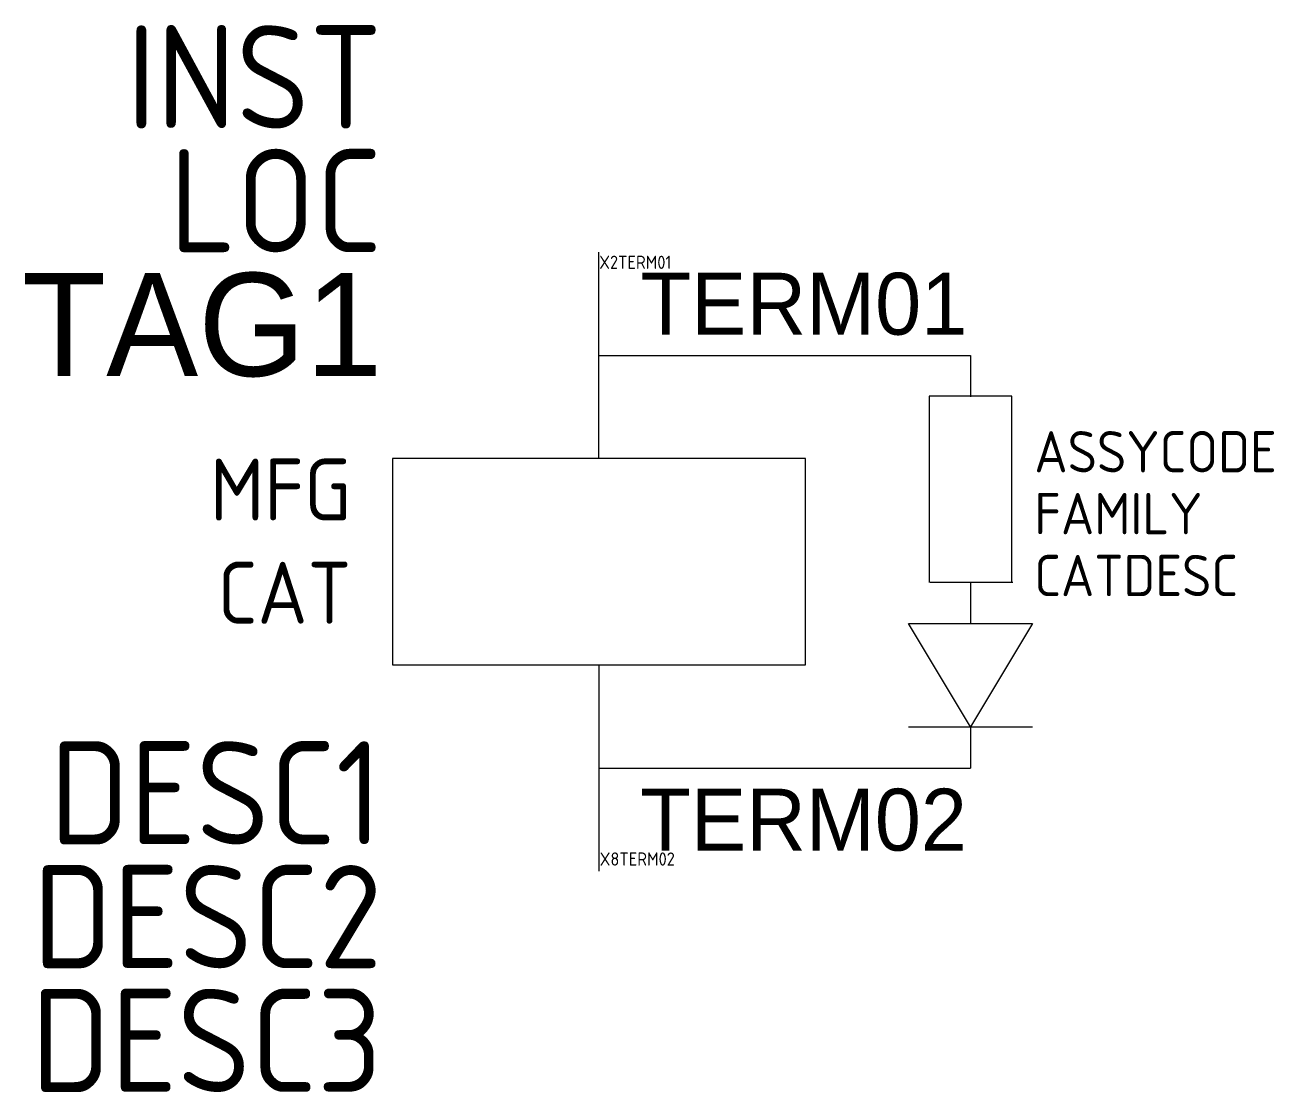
# Model space of a CAD drawing. Extents: x -13.9 to 16.4, y -12.8 to 13.
import ezdxf
from ezdxf.enums import TextEntityAlignment as Align

# ---------------------------------------------------------------- set-up
doc = ezdxf.new("R2010")
doc.units = 0
doc.header["$MEASUREMENT"] = 0
doc.styles.add('WD_IEC', font='isocp2.shx', dxfattribs={"width": 0.9, "height": 4})

msp = doc.modelspace()

# ---------------------------------------------------------------- linework, layer by layer
for p, q in [((0, 2.5), (0, 7.5)), ((0, 5), (0, 5)), ((0, 5), (9, 5)), ((9, 5), (9, 5)), ((9, 5), (9, 4)), ((10, 4.013), (8, 4.013)), ((8, 4.013), (8, -0.5)), ((10, -0.5), (10, 4.013)), ((8.023, -0.491), (10.023, -0.491)), ((9, -0.5), (9, -1.5)), ((7.5, -1.498), (10.5, -1.498)), ((9, -3.998), (7.5, -1.498)), ((10.5, -1.498), (9, -3.998)), ((0, -2.5), (0, -7.5)), ((7.5, -3.998), (10.5, -3.998)), ((9, -4), (9, -5)), ((0, -5), (9, -5))]:
    msp.add_line(p, q)
msp.add_lwpolyline([(-5, 2.5), (-5, -2.5), (5, -2.5), (5, 2.5)], close=True)

# ---------------------------------------------------------------- texts
at = {"style": 'WD_IEC', "flags": 1}
for tag, text, height, p in [('INST', '', 2.5, (-5.25, 10.5)), ('LOC', '', 2.5, (-5.25, 7.5)), ('MFG', 'ACKO', 1.5, (-6, 1)), ('CAT', 'LY4', 1.5, (-6, -1.5)), ('DESC1', '', 2.5, (-5.25, -6.85)), ('DESC2', '', 2.5, (-5.25, -9.85)), ('DESC3', '', 2.5, (-5.25, -12.85))]:
    msp.add_attdef(tag, text=text, height=height, dxfattribs=at).set_placement(p, align=Align.RIGHT)
for tag, p, s, height in [('X2TERM01', (0.007, 7.097), '', 0.32), ('ASSYCODE', (10.547, 2.167), '', 1), ('FAMILY', (10.547, 0.667), 'CR_ACKO', 1), ('CATDESC', (10.547, -0.833), '', 1), ('X8TERM02', (0.018, -7.364), '', 0.32)]:
    msp.add_attdef(tag, p, s, height=height, dxfattribs=at)
msp.add_attdef('TAG1', text='K', height=2.5).set_placement((-5.25, 4.5), align=Align.RIGHT)
for tag, p, s in [('TERM01', (1.008, 5.503), '14'), ('TERM02', (1.001, -7), '13')]:
    msp.add_attdef(tag, p, s, height=1.5)

doc.saveas('drawing.dxf')
